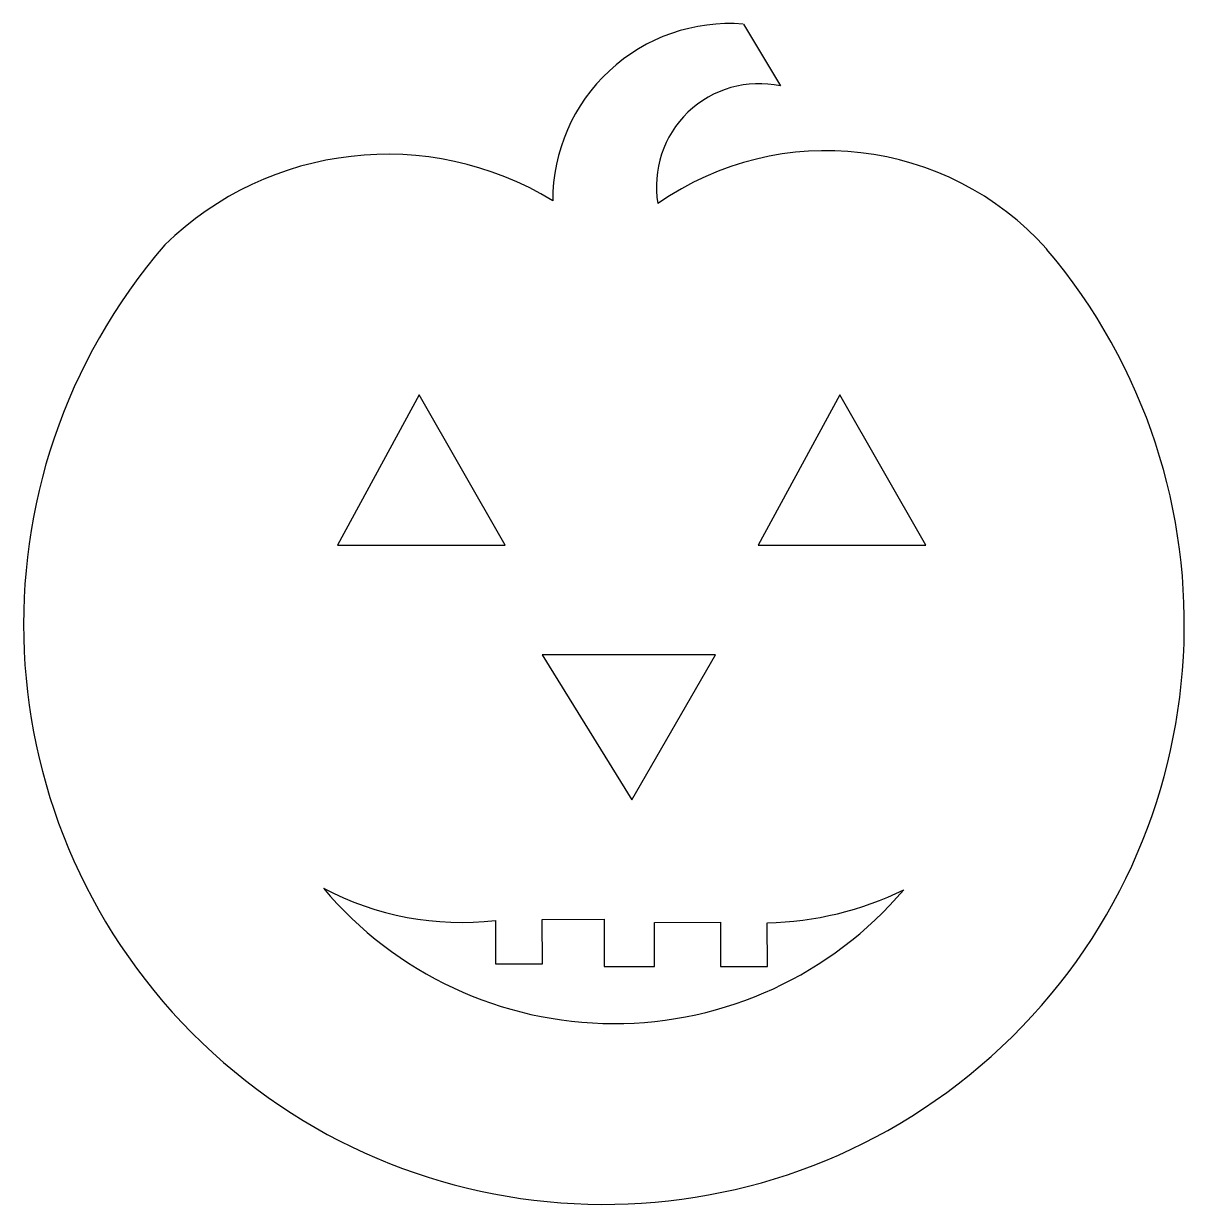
# Model space of a CAD drawing. Extents: x 1 to 11.5, y 87.8 to 98.5.
import ezdxf

# ---------------------------------------------------------------- set-up
doc = ezdxf.new("R2010")
doc.units = 0
doc.layers.get('0').update_dxf_attribs({"linetype": 'CONTINUOUS'})

msp = doc.modelspace()

# ---------------------------------------------------------------- linework, layer by layer
at = {"color": 3}
msp.add_line((7.522, 98.538), (7.86, 97.975), dxfattribs=at)
at = {"color": 2}
for p, q in [((4.572, 95.164), (3.829, 93.796)), ((5.354, 93.796), (4.572, 95.164)), ((8.399, 95.164), (7.656, 93.796)), ((9.181, 93.796), (8.399, 95.164)), ((3.829, 93.796), (5.354, 93.796)), ((7.656, 93.796), (9.181, 93.796)), ((7.269, 92.799), (5.692, 92.799)), ((5.692, 92.799), (6.508, 91.478)), ((6.508, 91.478), (7.269, 92.799)), ((5.267, 90.381), (5.268, 89.986)), ((5.693, 90.39), (6.255, 90.392)), ((5.694, 89.987), (5.693, 90.39)), ((6.255, 90.392), (6.255, 89.963)), ((6.713, 90.363), (7.315, 90.364)), ((6.713, 89.963), (6.713, 90.363)), ((7.315, 90.364), (7.315, 89.962)), ((7.741, 89.962), (7.74, 90.36)), ((5.268, 89.986), (5.694, 89.987)), ((6.255, 89.963), (6.713, 89.963)), ((7.315, 89.962), (7.741, 89.962))]:
    msp.add_line(p, q, dxfattribs=at)
at = {"color": 3}
for centre, radius, start, end in [((7.399, 96.932), 1.611, 85.6389, 180.0511), ((7.665, 97.062), 0.934, 77.9649, 189.6913)]:
    msp.add_arc(centre, radius, start, end, dxfattribs=at)
at = {"color": 1}
for centre, radius, start, end in [((8.278, 94.699), 2.687, 41.8099, 124.7969), ((4.283, 94.461), 2.892, 58.6366, 134.3764), ((6.254, 93.076), 5.279, 139.1567, 40.2996)]:
    msp.add_arc(centre, radius, start, end, dxfattribs=at)
at = {"color": 2}
for centre, radius, start, end in [((6.348, 92.898), 3.456, 220.0498, 319.6438), ((4.957, 93.046), 2.683, 242.1279, 276.6361), ((7.688, 93.299), 2.939, 271.0185, 296.1263)]:
    msp.add_arc(centre, radius, start, end, dxfattribs=at)

doc.saveas('drawing.dxf')
